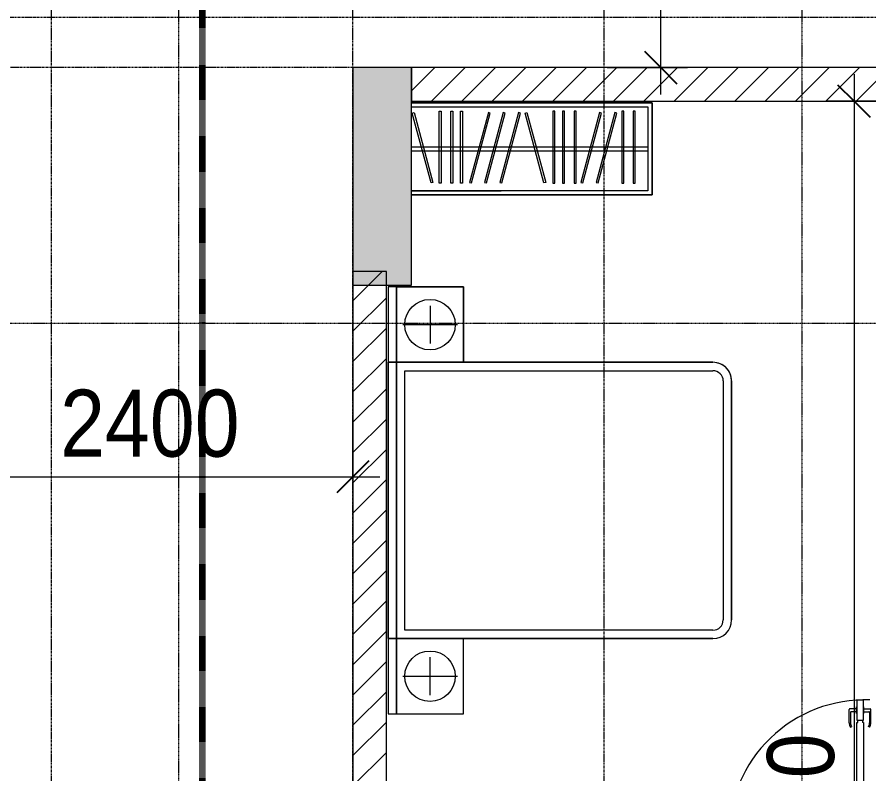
# Model space of a CAD drawing. Header units: millimetres. Extents: x 962 to 239635, y -15958 to 82755.
# Drawn here: x 104199 to 109283, y 29318 to 33839 of the extents above; entities that cross this region are included whole.
import ezdxf

# ---------------------------------------------------------------- set-up
doc = ezdxf.new("R2010")
doc.units = ezdxf.units.MM
for name, pattern in [('1 NÉT CALL OUT', [6, 3, -3]), ('Dash Dot 3_16_', [7.9375, 4.7625, -1.5875, 0, -1.5875]), ('Grid Line', [22.225, 12.7, -3.175, 3.175, -3.175])]:
    doc.linetypes.add(name, pattern=pattern)
for name, color, linetype, lineweight in [('0-1', 7, 'Continuous', 5), ('A-ANNO-DIMS', 211, 'Continuous', 9), ('A-ANNO-DIMS-160', 211, 'Continuous', 9), ('A-DETL-3', 90, '1 NÉT CALL OUT', 100), ('A-DETL-GENF-1', 9, 'Continuous', 9), ('A-DOOR-1', 254, 'Continuous', 9), ('A-DOOR-2', 9, 'Continuous', 9), ('A-WALL-3', 113, 'Continuous', 18), ('A-WALL-PATT-2', 111, 'Continuous', 9), ('G-ANNO-SYMB-1', 111, 'Dash Dot 3_16_', 18), ('I-FURN-1', 254, 'Continuous', 9), ('S-COLS-1', 52, 'Continuous', 5), ('S-COLS-2', 7, 'Continuous', 18), ('S-GRID-1', 1, 'Grid Line', 9)]:
    doc.layers.add(name, color=color, linetype=linetype, lineweight=lineweight)
doc.styles.add('UTM Avo', font='UTM Avo.ttf', dxfattribs={"width": 0.9, "height": 400})
doc.dimstyles.new('1_Dim_chi_tiet_2_5', dxfattribs={"dimscale": 304.8, "dimtxt": 399.720379, "dimasz": 0.629921, "dimexe": 0.524934, "dimexo": 0.0625, "dimgap": 0.052493, "dimtad": 1, "dimdec": 0, "dimrnd": 5, "dimzin": 0, "dimdsep": 46, "dimtxsty": 'UTM Avo', "dimblk1": 'OBLIQUE', "dimblk2": 'OBLIQUE', "dimsah": 1, "dimcen": 0.09, "dimdle": 0.524934, "dimazin": 0, "dimtfac": 1, "dimtdec": 4, "dimtix": 1, "dimtmove": 0, "dimatfit": 3, "dimfxl": 1.049869, "dimfxlon": 1, "dimtvp": 1, "dimtolj": 1, "dimtzin": 0, "dimarcsym": 2})
doc.dimstyles.new('1_Dim_chi_tiet_2_5_1', dxfattribs={"dimscale": 304.8, "dimtxt": 399.720379, "dimasz": 0.629921, "dimexe": 0.524934, "dimexo": 0.0625, "dimgap": 0.052493, "dimtad": 1, "dimdec": 0, "dimrnd": 5, "dimzin": 0, "dimdsep": 46, "dimtxsty": 'UTM Avo', "dimblk1": 'OBLIQUE', "dimblk2": 'OBLIQUE', "dimsah": 1, "dimcen": 0.09, "dimdle": 0.524934, "dimazin": 0, "dimtfac": 1, "dimtdec": 4, "dimtix": 1, "dimtmove": 0, "dimatfit": 3, "dimfxl": 1.049869, "dimfxlon": 1, "dimtvp": 1, "dimtolj": 1, "dimtzin": 0, "dimarcsym": 2})
pattern_1 = [(45, (61750.9, 0), (-90.50967, 90.50967), [])]

# ---------------------------------------------------------------- blocks, each defined once
blk = doc.blocks.new('NCV_TKTC_KET CAU_rvt-1-TKCS_MB TẦNG 2')
at = {"layer": 'S-COLS-1'}
blk.add_hatch(color=256, dxfattribs=at).paths.add_polyline_path([(44802.6, 32236.9), (44802.6, 33536.9), (44452.6, 33536.9), (44452.6, 32236.9)])
at = {"layer": 'S-COLS-2'}
for p, q in [((44802.6, 33536.9), (44452.6, 33536.9)), ((44452.6, 33536.9), (44452.6, 32236.9)), ((44802.6, 32236.9), (44802.6, 33536.9)), ((44452.6, 32236.9), (44802.6, 32236.9))]:
    blk.add_line(p, q, dxfattribs=at)
blk = doc.blocks.new('DOOR_CW_01 CANH MO-PANEL KINH - DIW_01-900x2200-CỬA GỖ VÂN LAMINATE-553375-TKCS_MB TẦNG 2')
at = {"layer": 'A-DETL-GENF-1'}
for p, q in [((-397, -182), (-397, -62)), ((-397, -62), (-357, -62)), ((-357, -62), (-357, -182)), ((-357, -182), (-397, -182)), ((-397, -196), (-391, -196)), ((-397, -738), (-397, -196)), ((-391, -196), (-391, -182)), ((-391, -182), (-363, -182)), ((-363, -182), (-363, -196)), ((-357, -196), (-363, -196)), ((-357, -196), (-357, -738)), ((-433.9, -711.2), (-427.3, -715.8)), ((-320.1, -711.2), (-326.7, -715.8)), ((-442, -737), (-442, -816.5)), ((-434, -799.5), (-434, -737)), ((-397, -738), (-391, -738)), ((-357, -752), (-397, -752)), ((-397, -752), (-397, -872)), ((-391, -752), (-391, -738)), ((-363, -752), (-391, -752)), ((-357, -738), (-363, -738)), ((-363, -738), (-363, -752)), ((-357, -872), (-357, -752)), ((-320, -799.5), (-320, -737)), ((-312, -737), (-312, -816.5)), ((-399, -803.5), (-430, -803.5)), ((-399, -792.2), (-399, -831.8)), ((-397, -792.2), (-399, -792.2)), ((-397, -792.2), (-397, -831.8)), ((-357, -792.2), (-357, -831.8)), ((-357, -792.2), (-355, -792.2)), ((-355, -792.2), (-355, -831.8)), ((-355, -803.5), (-324, -803.5)), ((-399, -820.5), (-438, -820.5)), ((-399, -831.8), (-397, -831.8)), ((-355, -831.8), (-357, -831.8)), ((-355, -820.5), (-316, -820.5)), ((-397, -872), (-357, -872))]:
    blk.add_line(p, q, dxfattribs=at)
blk.add_circle((-407, -60), 10, dxfattribs=at)
for centre, radius, start, end in [((-407, -60), 814, 268, 0), ((-397, -737), 45, 145, 180), ((-357, -737), 45, 360, 35), ((-397, -737), 37, 145, 180), ((-357, -737), 37, 0, 35), ((-430, -799.5), 4, 180, 270), ((-324, -799.5), 4, 270, 0), ((-438, -816.5), 4, 180, 270), ((-316, -816.5), 4, 270, 0)]:
    blk.add_arc(centre, radius, start, end, dxfattribs=at)
at = {"layer": 'A-DOOR-2'}
for p, q in [((-450, -50), (-450, 50)), ((-450, 50), (-400, 50)), ((-400, 50), (-400, 0)), ((400, 0), (400, 50)), ((400, 50), (450, 50)), ((450, 50), (450, -50)), ((-410, -50), (-450, -50)), ((-410, 0), (-410, -50)), ((-400, 0), (-410, 0)), ((-407, -50), (-382, -50)), ((410, 0), (400, 0)), ((410, -50), (410, 0)), ((450, -50), (410, -50))]:
    blk.add_line(p, q, dxfattribs=at)
blk = doc.blocks.new('GIUONG NGU-2TAB-1600x2000 - GIUONG NGU-2TAB-1600x2000-885815-TKCS_MB TẦNG 2')
at = {"layer": 'I-FURN-1'}
for p, q in [((458.5, 0), (8.5, 0)), ((8.5, 0), (8.5, -50)), ((458.5, -50), (458.5, 0)), ((2108.2, 0), (458.5, 0)), ((458.5, 0), (458.5, -50)), ((458.5, 0), (2108.2, 0)), ((2108.2, -50), (2108.2, 0)), ((458.5, -50), (8.5, -50)), ((8.5, -50), (8.5, -450.3)), ((8.5, -50), (458.5, -50)), ((458.5, -50), (8.5, -50)), ((8.5, -50), (8.5, -450.3)), ((458.5, -450.3), (458.5, -50)), ((2108.2, -50), (458.5, -50)), ((458.5, -50), (458.5, -1938.9)), ((458.5, -50), (2108.2, -50)), ((458.5, -1938.9), (458.5, -50)), ((458.5, -450.3), (458.5, -50)), ((458.5, -50), (2108.2, -50)), ((2558.2, 0), (2108.2, 0)), ((2108.2, 0), (2108.2, -50)), ((2558.2, -50), (2108.2, -50)), ((2108.2, -50), (2108.2, -450.3)), ((2108.2, -1938.9), (2108.2, -50)), ((2108.2, -50), (2558.2, -50)), ((2108.2, -50), (2558.2, -50)), ((2108.2, -450.3), (2108.2, -50)), ((2108.2, -50), (2108.2, -1938.9)), ((2558.2, -50), (2558.2, 0)), ((2558.2, -450.3), (2558.2, -50)), ((2558.2, -50), (2558.2, -450.3)), ((233.5, -86.8), (233.5, -413.5)), ((508.5, -100), (2058.2, -100)), ((508.5, -1938.9), (508.5, -100)), ((2058.2, -100), (2058.2, -1938.9)), ((2333.2, -86.8), (2333.2, -413.5)), ((120.2, -250.2), (346.8, -250.2)), ((2446.5, -250.2), (2219.8, -250.2)), ((8.5, -450.3), (458.5, -450.3)), ((8.5, -450.3), (458.5, -450.3)), ((2108.2, -450.3), (2558.2, -450.3)), ((2558.2, -450.3), (2108.2, -450.3)), ((1997.1, -2000), (569.6, -2000)), ((569.6, -2050), (1997.1, -2050)), ((1997.1, -2050), (569.6, -2050))]:
    blk.add_line(p, q, dxfattribs=at)
for centre in [(233.5, -250.2), (2333.2, -250.2)]:
    blk.add_circle(centre, 150.7, dxfattribs=at)
for centre, radius, start, end in [((569.6, -1938.9), 111.1, 180, 270), ((569.6, -1938.9), 111.1, 180, 270), ((569.6, -1938.9), 61.1, 180, 270), ((1997.1, -1938.9), 111.1, 270, 360), ((1997.1, -1938.9), 61.1, 270, 0), ((1997.1, -1938.9), 111.1, 270, 0)]:
    blk.add_arc(centre, radius, start, end, dxfattribs=at)
blk = doc.blocks.new('TU QUAN AO-SUITE ROOM_3 - TU QUAN AO-SUITE ROOM_3-V103-TKCS_MB TẦNG 2')
at = {"layer": 'I-FURN-1'}
for p, q in [((-550, -65), (-550, -1500)), ((-550, -1500), (-550, -65)), ((-550, -65), (-550, -576)), ((-526, -1476), (-526, -65)), ((-526, -65), (-526, -600)), ((-478.3, -181.1), (-61.3, -69.4)), ((-58.2, -80.9), (-475.2, -192.7)), ((-287, -65), (-287, -576)), ((-263, -65), (-263, -576)), ((-61.3, -69.4), (-58.2, -80.9)), ((-24, -65), (-24, -1476)), ((0, -1500), (0, -65)), ((0, -65), (0, -1500)), ((-475.2, -192.7), (-478.3, -181.1)), ((-480.1, -229.7), (-50.1, -229.7)), ((-480.1, -241.7), (-480.1, -229.7)), ((-50.1, -241.7), (-480.1, -241.7)), ((-50.1, -229.7), (-50.1, -241.7)), ((-480.1, -299.2), (-50.1, -299.2)), ((-480.1, -311.2), (-480.1, -299.2)), ((-50.1, -299.2), (-50.1, -311.2)), ((-50.1, -311.2), (-480.1, -311.2)), ((-480.1, -356.4), (-50.1, -356.4)), ((-480.1, -368.4), (-480.1, -356.4)), ((-50.1, -368.4), (-480.1, -368.4)), ((-50.1, -356.4), (-50.1, -368.4)), ((-475.2, -411.5), (-478.3, -423.1)), ((-478.3, -423.1), (-61.3, -534.9)), ((-58.2, -523.3), (-475.2, -411.5)), ((-475.2, -500.3), (-478.3, -511.9)), ((-58.2, -612.1), (-475.2, -500.3)), ((-478.3, -511.9), (-61.3, -623.6)), ((-61.3, -534.9), (-58.2, -523.3)), ((-526, -1476), (-526, -600)), ((-475.2, -591.5), (-478.3, -603.1)), ((-478.3, -603.1), (-61.3, -714.9)), ((-58.2, -703.3), (-475.2, -591.5)), ((-287, -576), (-287, -1476)), ((-263, -576), (-263, -1476)), ((-61.3, -623.6), (-58.2, -612.1)), ((-61.3, -714.9), (-58.2, -703.3)), ((-478.3, -853.9), (-61.3, -742.1)), ((-58.2, -753.7), (-475.2, -865.5)), ((-61.3, -742.1), (-58.2, -753.7)), ((-475.2, -865.5), (-478.3, -853.9)), ((-480.1, -908.6), (-480.1, -920.6)), ((-480.1, -908.6), (-480.1, -920.6)), ((-50.1, -908.6), (-480.1, -908.6)), ((-50.1, -920.6), (-50.1, -908.6)), ((-480.1, -920.6), (-50.1, -920.6)), ((-480.1, -965.8), (-480.1, -977.8)), ((-480.1, -965.8), (-480.1, -977.8)), ((-50.1, -965.8), (-480.1, -965.8)), ((-50.1, -977.8), (-50.1, -965.8)), ((-480.1, -977.8), (-50.1, -977.8)), ((-480.1, -1035.3), (-480.1, -1047.3)), ((-480.1, -1035.3), (-480.1, -1047.3)), ((-50.1, -1035.3), (-480.1, -1035.3)), ((-480.1, -1047.3), (-50.1, -1047.3)), ((-50.1, -1047.3), (-50.1, -1035.3)), ((-475.2, -1075.3), (-478.3, -1086.9)), ((-478.3, -1086.9), (-61.3, -1198.6)), ((-58.2, -1187.1), (-475.2, -1075.3)), ((-475.2, -1166.5), (-478.3, -1178.1)), ((-58.2, -1278.3), (-475.2, -1166.5)), ((-478.3, -1178.1), (-61.3, -1289.9)), ((-61.3, -1198.6), (-58.2, -1187.1)), ((-480.1, -1320.5), (-480.1, -1332.5)), ((-480.1, -1320.5), (-480.1, -1332.5)), ((-50.1, -1320.5), (-480.1, -1320.5)), ((-61.3, -1289.9), (-58.2, -1278.3)), ((-50.1, -1332.5), (-50.1, -1320.5)), ((-480.1, -1332.5), (-50.1, -1332.5)), ((-480.1, -1386.9), (-480.1, -1398.9)), ((-480.1, -1386.9), (-480.1, -1398.9)), ((-50.1, -1386.9), (-480.1, -1386.9)), ((-480.1, -1398.9), (-50.1, -1398.9)), ((-50.1, -1398.9), (-50.1, -1386.9)), ((-550, -1500), (0, -1500)), ((0, -1500), (-550, -1500)), ((-24, -1476), (-526, -1476))]:
    blk.add_line(p, q, dxfattribs=at)
blk = doc.blocks.new('NCV_TKTC_TANG 2_rvt-1-TKCS_MB TẦNG 2')
at = {"layer": 'A-DOOR-1', "rotation": 180}
blk.add_blockref('DOOR_CW_01 CANH MO-PANEL KINH - DIW_01-900x2200-CỬA GỖ VÂN LAMINATE-553375-TKCS_MB TẦNG 2', (47102.6, 28886.9), dxfattribs=at)
at = {"layer": 'I-FURN-1'}
for name, p, rotation in [('TU QUAN AO-SUITE ROOM_3 - TU QUAN AO-SUITE ROOM_3-V103-TKCS_MB TẦNG 2', (44737.6, 33326.9), 89.99999999999926), ('GIUONG NGU-2TAB-1600x2000 - GIUONG NGU-2TAB-1600x2000-885815-TKCS_MB TẦNG 2', (44662.6, 29668.6), 90.00000000000011)]:
    blk.add_blockref(name, p, dxfattribs=dict(at, rotation=rotation))
blk = doc.blocks.new('DIMBLOCK225-TKCS_MB TẦNG 2')
at = {"layer": 'A-ANNO-DIMS-160'}
for p, q in [((108041.2, 33376.9), (108041.2, 35697.4)), ((107721.2, 35537.4), (108201.2, 35537.4)), ((108041.2, 35537.4), (107721.2, 35537.4)), ((107721.2, 33536.9), (108201.2, 33536.9)), ((108041.2, 33536.9), (107721.2, 33536.9))]:
    blk.add_line(p, q, dxfattribs=at)
at = {"layer": 'A-ANNO-DIMS-160', "lineweight": 25}
for p, q in [((108041.2, 35537.4), (107945.2, 35633.4)), ((108041.2, 35537.4), (108137.2, 35441.4)), ((108041.2, 33536.9), (107945.2, 33632.9)), ((108041.2, 33536.9), (108137.2, 33440.9))]:
    blk.add_line(p, q, dxfattribs=at)
at = {"layer": 'A-ANNO-DIMS-160', "color": 0, "insert": (107521.6, 33989.4), "char_height": 400, "width": 1314.636, "attachment_point": 1, "rotation": 90, "line_spacing_factor": 1.110334, "style": 'UTM Avo'}
blk.add_mtext('2000', dxfattribs=at)
blk = doc.blocks.new('_Oblique')
at = {"color": 0, "linetype": 'ByBlock', "lineweight": -2}
blk.add_line((-0.5, -0.5), (0.5, 0.5), dxfattribs=at)
blk = doc.blocks.new('DIMBLOCK226-TKCS_MB TẦNG 2')
at = {"layer": 'A-ANNO-DIMS-160'}
for p, q in [((103803.5, 31413.8), (103803.5, 30933.8)), ((103803.5, 31093.8), (103803.5, 31413.8)), ((106203.5, 31413.8), (106203.5, 30933.8)), ((106203.5, 31093.8), (106203.5, 31413.8)), ((103643.5, 31093.8), (106363.5, 31093.8))]:
    blk.add_line(p, q, dxfattribs=at)
at = {"layer": 'A-ANNO-DIMS-160', "lineweight": 25}
for p, q in [((103803.5, 31093.8), (103899.5, 31189.8)), ((106203.5, 31093.8), (106299.5, 31189.8)), ((103803.5, 31093.8), (103707.5, 30997.8)), ((106203.5, 31093.8), (106107.5, 30997.8))]:
    blk.add_line(p, q, dxfattribs=at)
at = {"layer": 'A-ANNO-DIMS-160', "color": 0, "insert": (104455.7, 31613.4), "char_height": 400, "width": 1314.636, "attachment_point": 1, "line_spacing_factor": 1.110334, "style": 'UTM Avo'}
blk.add_mtext('2400', dxfattribs=at)
blk = doc.blocks.new('DIMBLOCK285-TKCS_MB TẦNG 2')
at = {"layer": 'A-ANNO-DIMS-160'}
for p, q in [((109194.6, 33496.9), (109194.6, 24576.9)), ((109514.6, 33336.9), (109034.6, 33336.9)), ((109194.6, 33336.9), (109514.6, 33336.9)), ((109514.6, 24736.9), (109034.6, 24736.9)), ((109194.6, 24736.9), (109514.6, 24736.9))]:
    blk.add_line(p, q, dxfattribs=at)
at = {"layer": 'A-ANNO-DIMS-160', "lineweight": 25}
for p, q in [((109194.6, 33336.9), (109098.6, 33432.9)), ((109194.6, 33336.9), (109290.6, 33240.9)), ((109194.6, 24736.9), (109098.6, 24832.9)), ((109194.6, 24736.9), (109290.6, 24640.9))]:
    blk.add_line(p, q, dxfattribs=at)
at = {"layer": 'A-ANNO-DIMS-160', "color": 0, "insert": (108675, 28489.2), "char_height": 400, "width": 1314.636, "attachment_point": 1, "rotation": 90, "line_spacing_factor": 1.110334, "style": 'UTM Avo'}
blk.add_mtext('8600', dxfattribs=at)

msp = doc.modelspace()

# ---------------------------------------------------------------- hatches: boundary and pattern name
at = {"layer": 'A-WALL-PATT-2'}
h = msp.add_hatch(dxfattribs=at)
h.set_pattern_fill('FP_1', color=256, style=0, pattern_type=2)
h.set_pattern_definition(pattern_1)
h.paths.add_polyline_path([(113028.9, 33336.9), (114328.5, 33336.9), (114328.5, 33536.9), (112643.5, 33536.9), (112643.5, 33336.9)])
h.paths.add_polyline_path([(111203.8, 33336.9), (111203.8, 33536.9), (106553.5, 33536.9), (106553.5, 33336.9), (109804.8, 33336.9)])
h.paths.add_polyline_path([(111403.8, 33336.9), (111553.5, 33336.9), (111553.5, 33536.9), (111403.8, 33536.9)])
h = msp.add_hatch(dxfattribs=at)
h.set_pattern_fill('FP_1', color=256, style=0, pattern_type=2)
h.set_pattern_definition(pattern_1)
h.paths.add_polyline_path([(106403.5, 25836.9), (106403.5, 28836.9), (106203.5, 28836.9), (106203.5, 25836.9)])
h.paths.add_polyline_path([(106203.5, 29036.9), (106403.5, 29036.9), (106403.5, 32318.4), (106203.5, 32318.4), (106203.5, 29966.3)])

# ---------------------------------------------------------------- linework, layer by layer
at = {"layer": 'A-DETL-3'}
msp.add_line((105303.5, 34537.4), (105303.5, 24736.9), dxfattribs=at)
at = {"layer": 'A-WALL-3'}
for p, q in [((111203.8, 33536.9), (106553.5, 33536.9)), ((106553.5, 33536.9), (106553.5, 33336.9)), ((106553.5, 33336.9), (111203.8, 33336.9)), ((106403.5, 32318.4), (106203.5, 32318.4)), ((106203.5, 32318.4), (106203.5, 29036.9)), ((106403.5, 29036.9), (106403.5, 32318.4))]:
    msp.add_line(p, q, dxfattribs=at)
at = {"layer": 'G-ANNO-SYMB-1'}
for p, q in [((105162.2, 82373.8), (105162.2, 13320.5)), ((108882.2, 82373.8), (108882.2, 13320.5)), ((90498.7, 32011.5), (196677.7, 32011.5))]:
    msp.add_line(p, q, dxfattribs=at)
at = {"layer": 'S-GRID-1'}
for p, q in [((104403.5, 19351.6), (104403.5, 76542.3)), ((106203.5, 19351.6), (106203.5, 76542.3)), ((107703.5, 19351.6), (107703.5, 76542.3)), ((187383.6, 33836.9), (98285.4, 33836.9)), ((189415.6, 33536.9), (96253.4, 33536.9))]:
    msp.add_line(p, q, dxfattribs=at)

# ---------------------------------------------------------------- block references
at = {"layer": '0-1'}
for name in ['NCV_TKTC_KET CAU_rvt-1-TKCS_MB TẦNG 2', 'NCV_TKTC_TANG 2_rvt-1-TKCS_MB TẦNG 2']:
    msp.add_blockref(name, (61750.9, 0), dxfattribs=at)

# ---------------------------------------------------------------- dimensions: what is measured, and where the dimension line sits
at = {"layer": 'A-ANNO-DIMS'}
for base, p1, p2, dimstyle, override, picture, middle in [((108041.1975, 35537.3629), (107721.1975, 33536.936), (107721.1975, 35537.3629), '1_Dim_chi_tiet_2_5', {"dimpost": '<>', "dimfxl": 2000.426822}, 'DIMBLOCK225-TKCS_MB TẦNG 2', (107818.2054, 34537.1494)), ((109194.6, 24736.9), (109514.6, 33336.9), (109514.6, 24736.9), '1_Dim_chi_tiet_2_5_1', {"dimpost": '<>', "dimfxl": 8600}, 'DIMBLOCK285-TKCS_MB TẦNG 2', (108971.6, 29036.9))]:
    dim = msp.add_linear_dim(base=base, p1=p1, p2=p2, angle=90, dimstyle=dimstyle, override=override, dxfattribs=at)
    dim.commit()
    dim.dimension.update_dxf_attribs({"geometry": picture, "text_midpoint": middle})
dim = msp.add_linear_dim(base=(106203.5, 31093.8), p1=(103803.5, 31413.8), p2=(106203.5, 31413.8), dimstyle='1_Dim_chi_tiet_2_5', override={"dimpost": '<>', "dimfxl": 2400}, dxfattribs=at)
dim.commit()
dim.dimension.update_dxf_attribs({"geometry": 'DIMBLOCK226-TKCS_MB TẦNG 2', "text_midpoint": (105003.5, 31316.8)})

doc.saveas('drawing.dxf')
